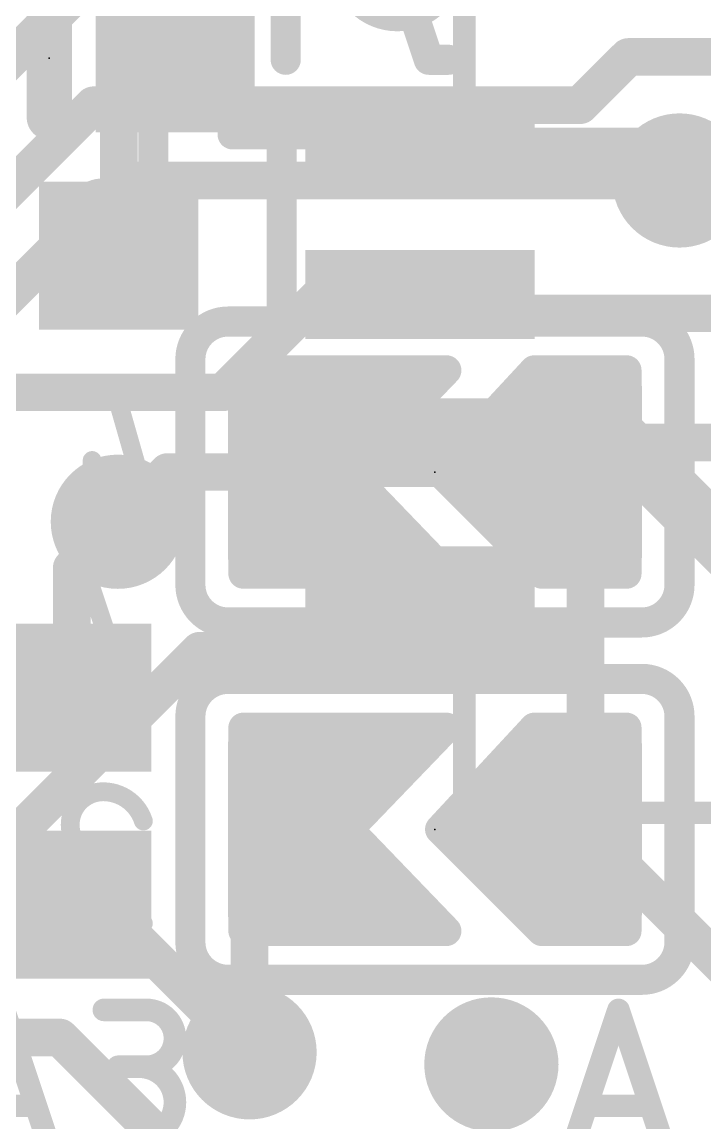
# Model space of a CAD drawing. Extents: x -0.1 to 25.5, y -0.1 to 17.9.
# Drawn here: x 17.66 to 22.27, y 3.8 to 11.23 of the extents above; entities that cross this region are included whole.
import ezdxf

# ---------------------------------------------------------------- set-up
doc = ezdxf.new("R2010")
doc.units = 0
for name, color, linetype in [('1', 12, 'CONTINUOUS'), ('16', 5, 'CONTINUOUS'), ('18', 110, 'CONTINUOUS'), ('21', 40, 'CONTINUOUS'), ('22', 6, 'CONTINUOUS'), ('23', 53, 'CONTINUOUS'), ('24', 53, 'CONTINUOUS')]:
    doc.layers.add(name, color=color, linetype=linetype)

# ---------------------------------------------------------------- blocks, each defined once
blk = doc.blocks.new('RECT')
blk.add_solid([(-0.5, -0.5), (0.5, -0.5), (-0.5, 0.5), (0.5, 0.5)])
blk = doc.blocks.new('RECT121920X243840R50')
at = {"const_width": 0.1905}
blk.add_lwpolyline([(0.2858, -0.5715), (0.2858, 0.5715, 0.4142), (0.1905, 0.6668), (-0.1905, 0.6668, 0.4142), (-0.2858, 0.5715), (-0.2858, -0.5715, 0.4142), (-0.1905, -0.6668), (0.1905, -0.6668, 0.4142)], format="xyb", close=True, dxfattribs=at)
blk.add_solid([(-0.2159, -0.5969), (0.2159, -0.5969), (-0.2159, 0.5969), (0.2159, 0.5969)])
blk = doc.blocks.new('ROUNDV')
at = {"const_width": 0.5}
blk.add_lwpolyline([(0, -0.25, 1), (0, 0.25, 1), (0, -0.25)], format="xyb", dxfattribs=at)

msp = doc.modelspace()

# ---------------------------------------------------------------- linework, layer by layer
at = {"layer": '1'}
for points, const_width in [([(18.3125, 10.6045), (18.6935, 10.9855)], 0.254), ([(18.3125, 9.652), (18.3125, 10.6045)], 0.254), ([(21.868, 10.39), (20.346, 10.39)], 0.254), ([(22.098, 10.16), (21.868, 10.39)], 0.254), ([(19.677, 9.39), (19.0165, 8.7295)], 0.254), ([(19.677, 9.39), (20.346, 9.39)], 0.254), ([(20.346, 9.39), (20.473, 9.263)], 0.254), ([(23.0792, 9.263), (20.473, 9.263)], 0.254), ([(15.8755, 8.7295), (19.0165, 8.7295)], 0.254), ([(20.346, 8.39), (21.3995, 8.39)], 0.4064), ([(21.3995, 8.39), (21.709, 8.39)], 0.4064), ([(21.709, 8.39), (22.8888, 7.2102)], 0.4064), ([(23.63, 8.39), (21.3995, 8.39)], 0.254), ([(18.3064, 7.8556), (17.995, 7.5443)], 0.254), ([(17.995, 7.5443), (17.995, 6.6675)], 0.254), ([(18.1977, 5.2705), (17.995, 5.2705)], 0.254), ([(19.1954, 4.2729), (18.1977, 5.2705)], 0.254), ([(17.9157, 4.3728), (14.6405, 4.3728)], 0.254), ([(19.7485, 2.54), (17.9157, 4.3728)], 0.254)]:
    msp.add_lwpolyline(points, dxfattribs=dict(at, const_width=const_width))
for points, const_width in [([(18.7384, 10.9406, 1), (18.6486, 11.0304)], 0.127), ([(18.376, 10.6045, 1), (18.249, 10.6045)], 0.127), ([(18.2676, 10.6494, 1), (18.3574, 10.5596)], 0.127), ([(20.346, 10.4535, 1), (20.346, 10.3265)], 0.127), ([(21.9129, 10.4349, 1), (21.8231, 10.3451)], 0.127), ([(21.868, 10.3265, 1), (21.868, 10.4535)], 0.127), ([(22.0531, 10.1151, 1), (22.1429, 10.2049)], 0.127), ([(18.249, 9.652, 1), (18.376, 9.652)], 0.127), ([(19.677, 9.4535, 1), (19.677, 9.3265)], 0.127), ([(19.7219, 9.3451, 1), (19.6321, 9.4349)], 0.127), ([(20.3909, 9.4349, 1), (20.3011, 9.3451)], 0.127), ([(20.346, 9.3265, 1), (20.346, 9.4535)], 0.127), ([(20.473, 9.3265, 1), (20.473, 9.1995)], 0.127), ([(20.4281, 9.2181, 1), (20.5179, 9.3079)], 0.127), ([(19.0165, 8.666, 1), (19.0165, 8.793)], 0.127), ([(18.9716, 8.7744, 1), (19.0614, 8.6846)], 0.127), ([(20.346, 8.4916, 1), (20.346, 8.2884)], 0.2032), ([(21.3995, 8.4916, 1), (21.3995, 8.2884)], 0.2032), ([(21.3995, 8.2884, 1), (21.3995, 8.4916)], 0.2032), ([(21.7808, 8.4618, 1), (21.6372, 8.3182)], 0.2032), ([(21.709, 8.2884, 1), (21.709, 8.4916)], 0.2032), ([(21.3995, 8.4535, 1), (21.3995, 8.3265)], 0.127), ([(18.3513, 7.8107, 1), (18.2615, 7.9005)], 0.127), ([(18.0585, 7.5443, 1), (17.9315, 7.5443)], 0.127), ([(17.9501, 7.5892, 1), (18.0399, 7.4994)], 0.127), ([(17.9315, 6.6675, 1), (18.0585, 6.6675)], 0.127), ([(17.995, 5.334, 1), (17.995, 5.207)], 0.127), ([(18.2426, 5.3154, 1), (18.1528, 5.2256)], 0.127), ([(18.1977, 5.207, 1), (18.1977, 5.334)], 0.127), ([(17.9606, 4.4177, 1), (17.8708, 4.3279)], 0.127), ([(17.9157, 4.3093, 1), (17.9157, 4.4363)], 0.127), ([(19.1505, 4.228, 1), (19.2403, 4.3178)], 0.127)]:
    msp.add_lwpolyline(points, format="xyb", dxfattribs=dict(at, const_width=const_width))
at = {"layer": '16'}
for points, const_width in [([(20.0216, 13.4176), (16.2473, 9.6433)], 0.254), ([(21.7525, 10.9942), (21.4263, 10.668)], 0.254), ([(22.4435, 10.9942), (21.7525, 10.9942)], 0.254), ([(18.1411, 10.668), (16.3631, 8.89)], 0.254), ([(21.4263, 10.668), (18.1411, 10.668)], 0.254), ([(18.3515, 10.16), (16.256, 8.0645)], 0.254), ([(18.3515, 10.16), (22.098, 10.16)], 0.254), ([(19.154, 7.5049), (19.154, 8.8781)], 0.2032), ([(19.154, 8.8781), (20.524, 8.8781)], 0.2032), ([(20.524, 8.8781), (19.8628, 8.1915)], 0.2032), ([(21.1185, 8.8781), (20.4819, 8.1915)], 0.2032), ([(21.74, 8.8781), (21.1185, 8.8781)], 0.2032), ([(21.74, 7.5049), (21.74, 8.8781)], 0.2032), ([(19.154, 8.7376), (20.3887, 8.7376)], 0.2032), ([(20.9882, 8.7376), (21.74, 8.7376)], 0.2032), ([(19.154, 8.5344), (20.193, 8.5344)], 0.2032), ([(20.7998, 8.5344), (21.74, 8.5344)], 0.2032), ([(19.154, 8.3312), (19.9973, 8.3312)], 0.2032), ([(20.6114, 8.3312), (21.74, 8.3312)], 0.2032), ([(18.6422, 8.1915), (18.3064, 7.8556)], 0.254), ([(19.431, 8.1915), (18.6422, 8.1915)], 0.254), ([(19.8628, 8.1915), (20.524, 7.5049)], 0.2032), ([(20.4819, 8.1915), (21.1685, 7.5049)], 0.2032), ([(21.463, 8.1915), (21.463, 6.985)], 0.254), ([(19.154, 8.128), (19.924, 8.128)], 0.2032), ([(20.5454, 8.128), (21.74, 8.128)], 0.2032), ([(19.154, 7.9248), (20.1196, 7.9248)], 0.2032), ([(20.7486, 7.9248), (21.74, 7.9248)], 0.2032), ([(19.154, 7.7216), (20.3153, 7.7216)], 0.2032), ([(20.9518, 7.7216), (21.74, 7.7216)], 0.2032), ([(19.154, 7.5184), (20.511, 7.5184)], 0.2032), ([(20.524, 7.5049), (19.154, 7.5049)], 0.2032), ([(21.155, 7.5184), (21.74, 7.5184)], 0.2032), ([(21.1685, 7.5049), (21.74, 7.5049)], 0.2032), ([(18.8595, 6.985), (17.0815, 5.207)], 0.254), ([(18.8595, 6.985), (21.463, 6.985)], 0.254), ([(21.463, 6.985), (21.463, 5.7785)], 0.254), ([(19.154, 5.0919), (19.154, 6.4651)], 0.2032), ([(19.154, 6.4651), (20.524, 6.4651)], 0.2032), ([(20.524, 6.4651), (19.8628, 5.7785)], 0.2032), ([(21.1185, 6.4651), (20.4819, 5.7785)], 0.2032), ([(21.74, 6.4651), (21.1185, 6.4651)], 0.2032), ([(21.74, 5.0919), (21.74, 6.4651)], 0.2032), ([(19.154, 6.2992), (20.3642, 6.2992)], 0.2032), ([(20.9647, 6.2992), (21.74, 6.2992)], 0.2032), ([(19.154, 6.096), (20.1686, 6.096)], 0.2032), ([(20.7763, 6.096), (21.74, 6.096)], 0.2032), ([(19.154, 5.8928), (19.9729, 5.8928)], 0.2032), ([(20.5879, 5.8928), (21.74, 5.8928)], 0.2032), ([(19.431, 5.7785), (19.1954, 5.5429)], 0.254), ([(19.8628, 5.7785), (20.524, 5.0919)], 0.2032), ([(20.4819, 5.7785), (21.1685, 5.0919)], 0.2032), ([(21.463, 5.7785), (22.987, 4.2545)], 0.254), ([(19.154, 5.6896), (19.9484, 5.6896)], 0.2032), ([(20.5708, 5.6896), (21.74, 5.6896)], 0.2032), ([(19.1954, 5.5429), (19.1954, 4.2729)], 0.254), ([(19.154, 5.4864), (20.1441, 5.4864)], 0.2032), ([(20.774, 5.4864), (21.74, 5.4864)], 0.2032), ([(19.154, 5.2832), (20.3398, 5.2832)], 0.2032), ([(20.9772, 5.2832), (21.74, 5.2832)], 0.2032), ([(20.524, 5.0919), (19.154, 5.0919)], 0.2032), ([(21.1685, 5.0919), (21.74, 5.0919)], 0.2032)]:
    msp.add_lwpolyline(points, dxfattribs=dict(at, const_width=const_width))
for points, const_width in [([(21.7525, 11.0577, 1), (21.7525, 10.9307)], 0.127), ([(21.7974, 10.9493, 1), (21.7076, 11.0391)], 0.127), ([(18.1411, 10.7315, 1), (18.1411, 10.6045)], 0.127), ([(18.186, 10.6231, 1), (18.0962, 10.7129)], 0.127), ([(21.4263, 10.6045, 1), (21.4263, 10.7315)], 0.127), ([(21.3814, 10.7129, 1), (21.4712, 10.6231)], 0.127), ([(18.3515, 10.2235, 1), (18.3515, 10.0965)], 0.127), ([(18.3964, 10.1151, 1), (18.3066, 10.2049)], 0.127), ([(22.098, 10.0965, 1), (22.098, 10.2235)], 0.127), ([(19.2048, 8.8781, 1), (19.1032, 8.8781)], 0.1016), ([(19.154, 8.9289, 1), (19.154, 8.8273)], 0.1016), ([(20.5606, 8.8429, 1), (20.4874, 8.9133)], 0.1016), ([(20.524, 8.8273, 1), (20.524, 8.9289)], 0.1016), ([(21.1185, 8.9289, 1), (21.1185, 8.8273)], 0.1016), ([(21.1558, 8.8436, 1), (21.0812, 8.9126)], 0.1016), ([(21.7908, 8.8781, 1), (21.6892, 8.8781)], 0.1016), ([(21.74, 8.8273, 1), (21.74, 8.9289)], 0.1016), ([(19.154, 8.7884, 1), (19.154, 8.6868)], 0.1016), ([(20.3887, 8.6868, 1), (20.3887, 8.7884)], 0.1016), ([(20.9882, 8.7884, 1), (20.9882, 8.6868)], 0.1016), ([(21.74, 8.6868, 1), (21.74, 8.7884)], 0.1016), ([(19.154, 8.5852, 1), (19.154, 8.4836)], 0.1016), ([(20.193, 8.4836, 1), (20.193, 8.5852)], 0.1016), ([(20.7998, 8.5852, 1), (20.7998, 8.4836)], 0.1016), ([(21.74, 8.4836, 1), (21.74, 8.5852)], 0.1016), ([(19.154, 8.382, 1), (19.154, 8.2804)], 0.1016), ([(19.9973, 8.2804, 1), (19.9973, 8.382)], 0.1016), ([(20.6114, 8.382, 1), (20.6114, 8.2804)], 0.1016), ([(21.74, 8.2804, 1), (21.74, 8.382)], 0.1016), ([(18.6422, 8.255, 1), (18.6422, 8.128)], 0.127), ([(18.6871, 8.1466, 1), (18.5973, 8.2364)], 0.127), ([(19.431, 8.128, 1), (19.431, 8.255)], 0.127), ([(19.8994, 8.2267, 1), (19.8262, 8.1563)], 0.1016), ([(19.8262, 8.2267, 1), (19.8994, 8.1563)], 0.1016), ([(20.5178, 8.2274, 1), (20.446, 8.1556)], 0.1016), ([(20.4446, 8.226, 1), (20.5192, 8.157)], 0.1016), ([(21.5265, 8.1915, 1), (21.3995, 8.1915)], 0.127), ([(19.154, 8.1788, 1), (19.154, 8.0772)], 0.1016), ([(19.924, 8.0772, 1), (19.924, 8.1788)], 0.1016), ([(20.5454, 8.1788, 1), (20.5454, 8.0772)], 0.1016), ([(21.74, 8.0772, 1), (21.74, 8.1788)], 0.1016), ([(18.2615, 7.9005, 1), (18.3513, 7.8107)], 0.127), ([(19.154, 7.9756, 1), (19.154, 7.874)], 0.1016), ([(20.1196, 7.874, 1), (20.1196, 7.9756)], 0.1016), ([(20.7486, 7.9756, 1), (20.7486, 7.874)], 0.1016), ([(21.74, 7.874, 1), (21.74, 7.9756)], 0.1016), ([(19.154, 7.7724, 1), (19.154, 7.6708)], 0.1016), ([(20.3153, 7.6708, 1), (20.3153, 7.7724)], 0.1016), ([(20.9518, 7.7724, 1), (20.9518, 7.6708)], 0.1016), ([(21.74, 7.6708, 1), (21.74, 7.7724)], 0.1016), ([(19.154, 7.5692, 1), (19.154, 7.4676)], 0.1016), ([(19.154, 7.5557, 1), (19.154, 7.4541)], 0.1016), ([(20.4874, 7.4697, 1), (20.5606, 7.5401)], 0.1016), ([(20.511, 7.4676, 1), (20.511, 7.5692)], 0.1016), ([(20.524, 7.4541, 1), (20.524, 7.5557)], 0.1016), ([(21.155, 7.5692, 1), (21.155, 7.4676)], 0.1016), ([(21.1685, 7.5557, 1), (21.1685, 7.4541)], 0.1016), ([(21.1326, 7.469, 1), (21.2044, 7.5408)], 0.1016), ([(21.74, 7.4676, 1), (21.74, 7.5692)], 0.1016), ([(21.74, 7.4541, 1), (21.74, 7.5557)], 0.1016), ([(19.1032, 7.5049, 1), (19.2048, 7.5049)], 0.1016), ([(21.6892, 7.5049, 1), (21.7908, 7.5049)], 0.1016), ([(18.8595, 7.0485, 1), (18.8595, 6.9215)], 0.127), ([(18.9044, 6.9401, 1), (18.8146, 7.0299)], 0.127), ([(21.5265, 6.985, 1), (21.3995, 6.985)], 0.127), ([(21.463, 6.9215, 1), (21.463, 7.0485)], 0.127), ([(21.3995, 6.985, 1), (21.5265, 6.985)], 0.127), ([(19.2048, 6.4651, 1), (19.1032, 6.4651)], 0.1016), ([(19.154, 6.5159, 1), (19.154, 6.4143)], 0.1016), ([(20.5606, 6.4299, 1), (20.4874, 6.5003)], 0.1016), ([(20.524, 6.4143, 1), (20.524, 6.5159)], 0.1016), ([(21.1185, 6.5159, 1), (21.1185, 6.4143)], 0.1016), ([(21.1558, 6.4306, 1), (21.0812, 6.4996)], 0.1016), ([(21.7908, 6.4651, 1), (21.6892, 6.4651)], 0.1016), ([(21.74, 6.4143, 1), (21.74, 6.5159)], 0.1016), ([(19.154, 6.35, 1), (19.154, 6.2484)], 0.1016), ([(20.3642, 6.2484, 1), (20.3642, 6.35)], 0.1016), ([(20.9647, 6.35, 1), (20.9647, 6.2484)], 0.1016), ([(21.74, 6.2484, 1), (21.74, 6.35)], 0.1016), ([(19.154, 6.1468, 1), (19.154, 6.0452)], 0.1016), ([(20.1686, 6.0452, 1), (20.1686, 6.1468)], 0.1016), ([(20.7763, 6.1468, 1), (20.7763, 6.0452)], 0.1016), ([(21.74, 6.0452, 1), (21.74, 6.1468)], 0.1016), ([(19.154, 5.9436, 1), (19.154, 5.842)], 0.1016), ([(19.9729, 5.842, 1), (19.9729, 5.9436)], 0.1016), ([(20.5879, 5.9436, 1), (20.5879, 5.842)], 0.1016), ([(21.74, 5.842, 1), (21.74, 5.9436)], 0.1016), ([(19.4759, 5.7336, 1), (19.3861, 5.8234)], 0.127), ([(19.8994, 5.8137, 1), (19.8262, 5.7433)], 0.1016), ([(20.5178, 5.8144, 1), (20.446, 5.7426)], 0.1016), ([(21.5079, 5.8234, 1), (21.4181, 5.7336)], 0.127), ([(19.8262, 5.8137, 1), (19.8994, 5.7433)], 0.1016), ([(20.4446, 5.813, 1), (20.5192, 5.744)], 0.1016), ([(21.3995, 5.7785, 1), (21.5265, 5.7785)], 0.127), ([(19.154, 5.7404, 1), (19.154, 5.6388)], 0.1016), ([(19.9484, 5.6388, 1), (19.9484, 5.7404)], 0.1016), ([(20.5708, 5.7404, 1), (20.5708, 5.6388)], 0.1016), ([(21.74, 5.6388, 1), (21.74, 5.7404)], 0.1016), ([(19.2589, 5.5429, 1), (19.1319, 5.5429)], 0.127), ([(19.1505, 5.5878, 1), (19.2403, 5.498)], 0.127), ([(19.154, 5.5372, 1), (19.154, 5.4356)], 0.1016), ([(20.1441, 5.4356, 1), (20.1441, 5.5372)], 0.1016), ([(20.774, 5.5372, 1), (20.774, 5.4356)], 0.1016), ([(21.74, 5.4356, 1), (21.74, 5.5372)], 0.1016), ([(19.154, 5.334, 1), (19.154, 5.2324)], 0.1016), ([(20.3398, 5.2324, 1), (20.3398, 5.334)], 0.1016), ([(20.9772, 5.334, 1), (20.9772, 5.2324)], 0.1016), ([(21.74, 5.2324, 1), (21.74, 5.334)], 0.1016), ([(19.154, 5.1427, 1), (19.154, 5.0411)], 0.1016), ([(19.1032, 5.0919, 1), (19.2048, 5.0919)], 0.1016), ([(20.4874, 5.0567, 1), (20.5606, 5.1271)], 0.1016), ([(20.524, 5.0411, 1), (20.524, 5.1427)], 0.1016), ([(21.1685, 5.1427, 1), (21.1685, 5.0411)], 0.1016), ([(21.1326, 5.056, 1), (21.2044, 5.1278)], 0.1016), ([(21.6892, 5.0919, 1), (21.7908, 5.0919)], 0.1016), ([(21.74, 5.0411, 1), (21.74, 5.1427)], 0.1016), ([(19.1319, 4.2729, 1), (19.2589, 4.2729)], 0.127)]:
    msp.add_lwpolyline(points, format="xyb", dxfattribs=dict(at, const_width=const_width))
at = {"layer": '21'}
for points, const_width in [([(20.646, 10.79), (20.646, 11.99)], 0.1524), ([(17.8435, 11.3855), (17.8435, 10.5855)], 0.3048), ([(20.646, 5.89), (20.646, 6.99)], 0.1524), ([(23.246, 5.89), (20.646, 5.89)], 0.1524), ([(17.5373, 4.5593), (17.8252, 3.6957)], 0.1524), ([(18.2118, 4.5593), (18.4997, 4.5593)], 0.1524), ([(21.3981, 3.6957), (21.686, 4.5593)], 0.1524), ([(21.686, 4.5593), (21.9738, 3.6957)], 0.1524), ([(18.4997, 4.1755), (18.3078, 4.1755)], 0.1524), ([(17.7532, 3.9116), (17.3214, 3.9116)], 0.1524), ([(21.9019, 3.9116), (21.4701, 3.9116)], 0.1524)]:
    msp.add_lwpolyline(points, dxfattribs=dict(at, const_width=const_width))
for points, const_width in [([(20.6079, 10.79, 1), (20.6841, 10.79)], 0.0762), ([(17.7673, 10.5855, 1), (17.9197, 10.5855)], 0.1524), ([(20.6841, 6.99, 1), (20.6079, 6.99)], 0.0762), ([(20.646, 5.9281, 1), (20.646, 5.8519)], 0.0762), ([(20.6079, 5.89, 1), (20.6841, 5.89)], 0.0762), ([(18.2118, 4.5974, 1), (18.2118, 4.5212)], 0.0762), ([(18.4997, 4.1755, 1), (18.4997, 4.5593)], 0.1524), ([(18.4997, 4.5974, 1), (18.4997, 4.5212)], 0.0762), ([(18.4997, 4.5212, 1), (18.4997, 4.5974)], 0.0762), ([(21.7221, 4.5713, 1), (21.6498, 4.5473)], 0.0762), ([(21.7221, 4.5473, 1), (21.6498, 4.5713)], 0.0762), ([(18.3078, 4.2136, 1), (18.3078, 4.1374)], 0.0762), ([(18.4517, 3.6957, 1), (18.4517, 4.1755)], 0.1524), ([(18.4517, 4.2136, 1), (18.4517, 4.1374)], 0.0762), ([(18.4997, 4.2136, 1), (18.4997, 4.1374)], 0.0762), ([(18.4997, 4.1374, 1), (18.4997, 4.2136)], 0.0762), ([(17.7532, 3.8735, 1), (17.7532, 3.9497)], 0.0762), ([(21.4701, 3.9497, 1), (21.4701, 3.8735)], 0.0762), ([(21.9019, 3.8735, 1), (21.9019, 3.9497)], 0.0762)]:
    msp.add_lwpolyline(points, format="xyb", dxfattribs=dict(at, const_width=const_width))
at = {"layer": '22'}
for points, const_width in [([(19.4395, 10.9749), (19.4395, 12.1687)], 0.2032), ([(20.4056, 10.9749), (20.0077, 12.1687)], 0.2032), ([(20.5383, 10.9749), (20.4056, 10.9749)], 0.2032), ([(18.5462, 9.2774), (18.5462, 10.4711)], 0.2032), ([(19.7441, 10.4711), (19.0809, 10.4711)], 0.2032), ([(19.4125, 9.2774), (19.4125, 10.4711)], 0.2032), ([(18.5462, 10.0732), (18.2146, 10.0732)], 0.2032), ([(18.0156, 9.8742), (18.0156, 9.2774)], 0.2032), ([(21.844, 9.2075), (19.05, 9.2075)], 0.2032), ([(18.796, 7.4295), (18.796, 8.9535)], 0.2032), ([(22.098, 7.4295), (22.098, 8.9535)], 0.2032), ([(18.2809, 8.763), (18.4785, 8.0716)], 0.127), ([(18.1328, 8.2691), (18.1328, 7.874)], 0.127), ([(18.4785, 8.0716), (17.9846, 8.0716)], 0.127), ([(18.1187, 7.4295), (17.8223, 6.5405)], 0.127), ([(18.415, 6.5405), (18.1187, 7.4295)], 0.127), ([(19.05, 7.1755), (21.844, 7.1755)], 0.2032), ([(21.844, 6.7945), (19.05, 6.7945)], 0.2032), ([(17.8964, 6.7628), (18.3409, 6.7628)], 0.127), ([(18.796, 5.0165), (18.796, 6.5405)], 0.2032), ([(22.098, 5.0165), (22.098, 6.5405)], 0.2032), ([(18.0587, 5.6374), (18.4785, 5.1435)], 0.127), ([(18.4785, 5.1435), (17.9846, 5.1435)], 0.127), ([(19.05, 4.7625), (21.844, 4.7625)], 0.2032)]:
    msp.add_lwpolyline(points, dxfattribs=dict(at, const_width=const_width))
for points, const_width in [([(19.3887, 10.9749, 1), (19.4903, 10.9749)], 0.1016), ([(20.4056, 11.0257, 1), (20.4056, 10.9241)], 0.1016), ([(20.3574, 10.9589, 1), (20.4538, 10.991)], 0.1016), ([(20.5383, 10.9241, 1), (20.5383, 11.0257)], 0.1016), ([(18.597, 10.4711, 1), (18.4954, 10.4711)], 0.1016), ([(19.0809, 10.522, 1), (19.0809, 10.4203)], 0.1016), ([(19.4633, 10.4711, 1), (19.3617, 10.4711)], 0.1016), ([(19.7441, 10.4203, 1), (19.7441, 10.522)], 0.1016), ([(18.2146, 10.0732, 0.4142), (18.0156, 9.8742)], 0.2032), ([(18.2146, 10.124, 1), (18.2146, 10.0224)], 0.1016), ([(18.2146, 10.0224, 1), (18.2146, 10.124)], 0.1016), ([(18.5462, 10.0224, 1), (18.5462, 10.124)], 0.1016), ([(18.0664, 9.8742, 1), (17.9648, 9.8742)], 0.1016), ([(17.9648, 9.8743, 1), (18.0664, 9.8742)], 0.1016), ([(17.9648, 9.2774, 1), (18.0664, 9.2774)], 0.1016), ([(18.4954, 9.2774, 1), (18.597, 9.2774)], 0.1016), ([(19.05, 9.2075, 0.4142), (18.796, 8.9535)], 0.2032), ([(19.05, 9.2583, 1), (19.05, 9.1567)], 0.1016), ([(19.05, 9.1567, 1), (19.05, 9.2583)], 0.1016), ([(19.3617, 9.2774, 1), (19.4633, 9.2774)], 0.1016), ([(22.098, 8.9535, 0.4142), (21.844, 9.2075)], 0.2032), ([(21.844, 9.2583, 1), (21.844, 9.1567)], 0.1016), ([(21.844, 9.1567, 1), (21.844, 9.2583)], 0.1016), ([(18.8468, 8.9535, 1), (18.7452, 8.9535)], 0.1016), ([(18.7452, 8.9535, 1), (18.8468, 8.9535)], 0.1016), ([(22.1488, 8.9535, 1), (22.0472, 8.9535)], 0.1016), ([(22.0472, 8.9535, 1), (22.1488, 8.9535)], 0.1016), ([(18.3115, 8.7717, 1), (18.2504, 8.7543)], 0.0635), ([(18.1645, 8.2691, 1), (18.101, 8.2691)], 0.0635), ([(17.9846, 8.1033, 1), (17.9846, 8.0398)], 0.0635), ([(18.448, 8.0628, 1), (18.509, 8.0803)], 0.0635), ([(18.4785, 8.0398, 1), (18.4785, 8.1033)], 0.0635), ([(18.101, 7.874, 1), (18.1645, 7.874)], 0.0635), ([(18.796, 7.4295, 0.4142), (19.05, 7.1755)], 0.2032), ([(18.8468, 7.4295, 1), (18.7452, 7.4295)], 0.1016), ([(21.844, 7.1755, 0.4142), (22.098, 7.4295)], 0.2032), ([(22.1488, 7.4295, 1), (22.0472, 7.4295)], 0.1016), ([(18.1488, 7.4395, 1), (18.0885, 7.4195)], 0.0635), ([(18.1488, 7.4195, 1), (18.0885, 7.4395)], 0.0635), ([(18.7452, 7.4295, 1), (18.8468, 7.4295)], 0.1016), ([(22.0472, 7.4295, 1), (22.1488, 7.4295)], 0.1016), ([(19.05, 7.2263, 1), (19.05, 7.1247)], 0.1016), ([(19.05, 7.1247, 1), (19.05, 7.2263)], 0.1016), ([(21.844, 7.2263, 1), (21.844, 7.1247)], 0.1016), ([(21.844, 7.1247, 1), (21.844, 7.2263)], 0.1016), ([(19.05, 6.7945, 0.4142), (18.796, 6.5405)], 0.2032), ([(19.05, 6.8453, 1), (19.05, 6.7437)], 0.1016), ([(19.05, 6.7437, 1), (19.05, 6.8453)], 0.1016), ([(22.098, 6.5405, 0.4142), (21.844, 6.7945)], 0.2032), ([(21.844, 6.8453, 1), (21.844, 6.7437)], 0.1016), ([(21.844, 6.7437, 1), (21.844, 6.8453)], 0.1016), ([(17.8964, 6.7945, 1), (17.8964, 6.731)], 0.0635), ([(18.3409, 6.731, 1), (18.3409, 6.7945)], 0.0635), ([(18.8468, 6.5405, 1), (18.7452, 6.5405)], 0.1016), ([(22.1488, 6.5405, 1), (22.0472, 6.5405)], 0.1016), ([(17.7922, 6.5505, 1), (17.8525, 6.5305)], 0.0635), ([(18.3849, 6.5305, 1), (18.4451, 6.5505)], 0.0635), ([(18.7452, 6.5405, 1), (18.8468, 6.5405)], 0.1016), ([(22.0472, 6.5405, 1), (22.1488, 6.5405)], 0.1016), ([(18.2069, 6.0008, 1), (18.2069, 6.0643)], 0.0635), ([(18.2069, 6.0325, 0.4142), (17.9846, 5.8102)], 0.127), ([(18.4785, 5.8349, 0.3252), (18.2069, 6.0325)], 0.127), ([(18.2069, 6.0642, 1), (18.2069, 6.0008)], 0.0635), ([(17.9846, 5.8102, 0.2053), (18.0587, 5.6374)], 0.127), ([(18.0164, 5.8102, 1), (17.9529, 5.8103)], 0.0635), ([(18.4483, 5.8252, 1), (18.5087, 5.8447)], 0.0635), ([(17.9529, 5.8102, 1), (18.0164, 5.8102)], 0.0635), ([(18.0829, 5.658, 1), (18.0345, 5.6168)], 0.0635), ([(18.0368, 5.6144, 1), (18.0806, 5.6604)], 0.0635), ([(17.9846, 5.1753, 1), (17.9846, 5.1118)], 0.0635), ([(18.4785, 5.1118, 1), (18.4785, 5.1753)], 0.0635), ([(18.4543, 5.1229, 1), (18.5027, 5.1641)], 0.0635), ([(18.796, 5.0165, 0.4142), (19.05, 4.7625)], 0.2032), ([(18.8468, 5.0165, 1), (18.7452, 5.0165)], 0.1016), ([(18.7452, 5.0165, 1), (18.8468, 5.0165)], 0.1016), ([(21.844, 4.7625, 0.4142), (22.098, 5.0165)], 0.2032), ([(22.1488, 5.0165, 1), (22.0472, 5.0165)], 0.1016), ([(22.0472, 5.0165, 1), (22.1488, 5.0165)], 0.1016), ([(19.05, 4.8133, 1), (19.05, 4.7117)], 0.1016), ([(19.05, 4.7117, 1), (19.05, 4.8133)], 0.1016), ([(21.844, 4.8133, 1), (21.844, 4.7117)], 0.1016), ([(21.844, 4.7117, 1), (21.844, 4.8133)], 0.1016)]:
    msp.add_lwpolyline(points, format="xyb", dxfattribs=dict(at, const_width=const_width))
at = {"layer": '23'}
msp.add_point((17.8435, 10.9855), dxfattribs=at)
at = {"layer": '24'}
for p in [(20.447, 8.1915), (20.447, 5.7785)]:
    msp.add_point(p, dxfattribs=at)

# ---------------------------------------------------------------- block references
at = {"layer": '1', "xscale": 1.075}
msp.add_blockref('RECT', (18.6935, 10.9855), dxfattribs=at)
at = {"layer": '1', "xscale": 1.55, "yscale": 0.6, "rotation": 180}
for p in [(20.346, 10.39), (20.346, 9.39), (20.346, 8.39), (20.346, 7.39)]:
    msp.add_blockref('RECT', p, dxfattribs=at)
at = {"layer": '1', "xscale": 1.075, "rotation": 180}
for p in [(18.3125, 9.652), (17.995, 6.6675), (17.995, 5.2705)]:
    msp.add_blockref('RECT', p, dxfattribs=at)
at = {"layer": '16', "rotation": 180}
for p in [(19.431, 8.1915), (21.463, 8.1915), (19.431, 5.7785), (21.463, 5.7785)]:
    msp.add_blockref('RECT121920X243840R50', p, dxfattribs=at)
at = {"layer": '18', "xscale": 0.9064, "yscale": 0.9064}
for p in [(20.193, 11.6205), (20.193, 11.6205), (22.098, 10.16), (22.098, 10.16), (18.3064, 7.8556), (18.3064, 7.8556), (19.1954, 4.2729), (19.1954, 4.2729), (20.828, 4.191), (20.828, 4.191)]:
    msp.add_blockref('ROUNDV', p, dxfattribs=at)

doc.saveas('drawing.dxf')
